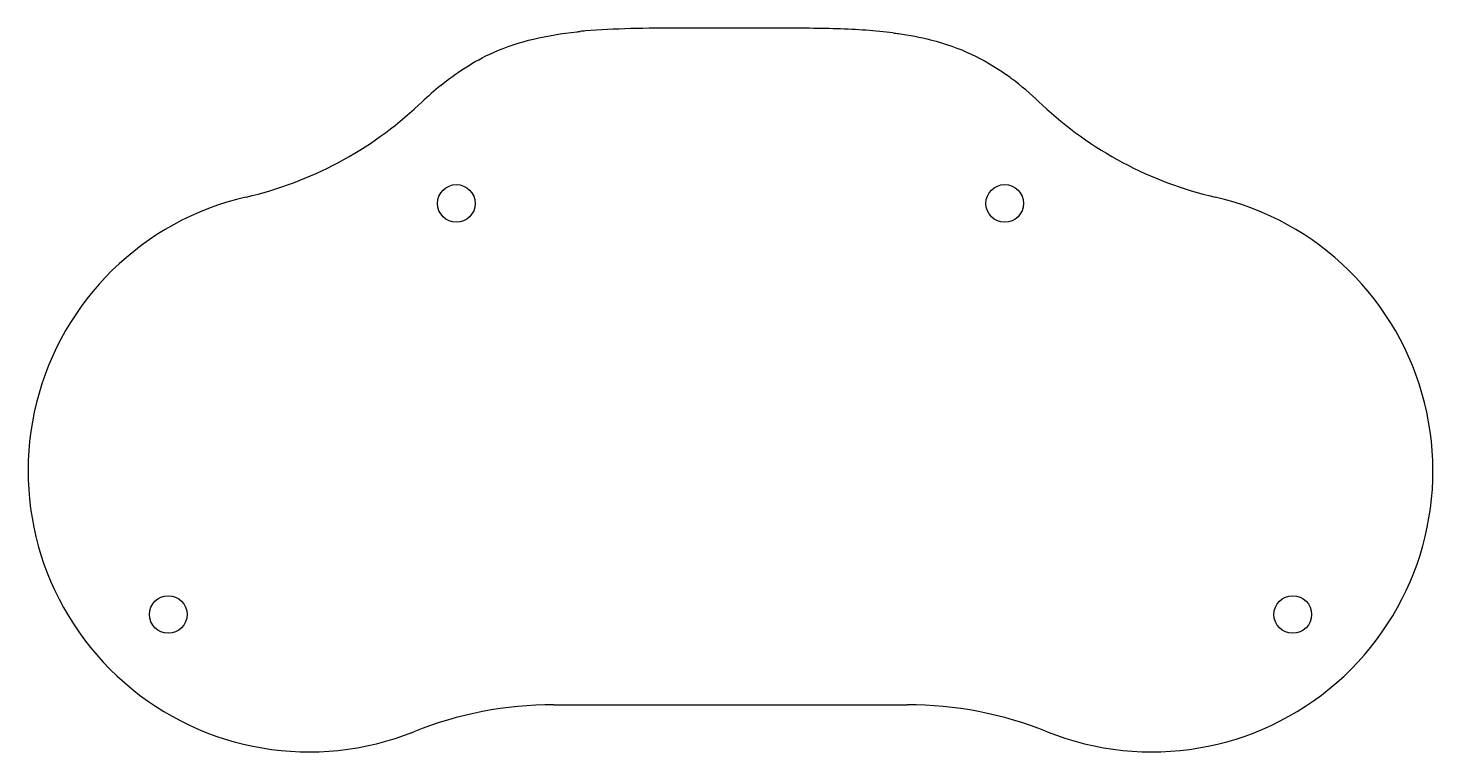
# Model space of a CAD drawing. Header units: millimetres. Extents: x -52 to 116, y -78 to 8.
import ezdxf

# ---------------------------------------------------------------- set-up
doc = ezdxf.new("R2010")
doc.units = ezdxf.units.MM
doc.layers.get('0').update_dxf_attribs({"linetype": 'CONTINUOUS'})

msp = doc.modelspace()

# ---------------------------------------------------------------- linework, layer by layer
for p, q in [((37.23, 8.34), (27.64, 8.34)), ((-4.83, -0.84), (-4.45, -0.5)), ((69.7, -0.84), (69.33, -0.5)), ((11.3, -72.56), (53.57, -72.56))]:
    msp.add_line(p, q)
for centre in [(-0.34, -12.62), (65.21, -12.62), (-34.77, -61.77), (99.64, -61.77)]:
    msp.add_circle(centre, 2.25)
for centre, radius, start, end in [((-17.93, -44.6), 33.6, 102.9899, 291.8316), ((82.8, -44.6), 33.6, -111.8316, 77.0049), ((11.3, -117.56), 45, 90, 111.8316), ((53.57, -117.56), 45, 68.1684, 90)]:
    msp.add_arc(centre, radius, start, end)
for points, knots in [([(-2.21, 1.48), (-2.21, 1.48), (-2.21, 1.48), (-2.21, 1.48), (-0.41, 2.95), (1.64, 4.34), (4.11, 5.44), (7.19, 6.8), (10.47, 7.52), (14.05, 7.89), (14.18, 7.91), (14.32, 7.92), (14.45, 7.94), (14.45, 7.94), (14.45, 7.94), (14.45, 7.94)], [3.075892, 3.075892, 3.075892, 3.075892, 3.075974, 3.075974, 3.075974, 3.712518, 3.712518, 3.712518, 4.50661, 4.50661, 4.50661, 4.536164, 4.536164, 4.536164, 4.53619, 4.53619, 4.53619, 4.53619]), ([(27.64, 8.34), (27.33, 8.34), (27.02, 8.34), (26.71, 8.34), (22.24, 8.33), (18.49, 8.29), (15.11, 8), (14.89, 7.98), (14.67, 7.96), (14.45, 7.94), (14.45, 7.94), (14.45, 7.94), (14.45, 7.94)], [-6.534271, -6.534271, -6.534271, -6.534271, -6.466597, -6.466597, -6.466597, -5.476402, -5.476402, -5.476402, -5.41195, -5.41195, -5.41195, -5.411915, -5.411915, -5.411915, -5.411915]), ([(51.86, 7.77), (51.86, 7.77), (51.86, 7.77), (51.86, 7.77), (49.77, 8.04), (47.56, 8.18), (45.14, 8.25), (43.94, 8.29), (42.68, 8.31), (41.37, 8.32), (40.46, 8.33), (39.52, 8.34), (38.55, 8.34), (38.11, 8.34), (37.68, 8.34), (37.23, 8.34)], [-1.73017, -1.73017, -1.73017, -1.73017, -1.73006, -1.73006, -1.73006, -0.865028, -0.865028, -0.865028, -0.432512, -0.432512, -0.432512, -0.133032, -0.133032, -0.133032, 0.000004, 0.000004, 0.000004, 0.000004]), ([(51.86, 7.77), (51.86, 7.77), (51.86, 7.77), (51.86, 7.77), (52.07, 7.75), (52.29, 7.72), (52.5, 7.69), (53.83, 7.5), (55.11, 7.26), (56.36, 6.94), (59.85, 6.06), (62.81, 4.63), (65.43, 2.75), (65.43, 2.75), (65.43, 2.75), (65.43, 2.75)], [1.73035, 1.73035, 1.73035, 1.73035, 1.73046, 1.73046, 1.73046, 1.818986, 1.818986, 1.818986, 2.376399, 2.376399, 2.376399, 3.938456, 3.938456, 3.938456, 3.938523, 3.938523, 3.938523, 3.938523]), ([(69.33, -0.5), (68.29, 0.48), (67.2, 1.43), (66, 2.33), (65.81, 2.47), (65.62, 2.61), (65.43, 2.75), (65.43, 2.75), (65.43, 2.75), (65.43, 2.75)], [-4.7705518, -4.7705518, -4.7705518, -4.7705518, -4.0534985, -4.0534985, -4.0534985, -3.9386917, -3.9386917, -3.9386917, -3.9386251, -3.9386251, -3.9386251, -3.9386251]), ([(-2.21, 1.48), (-2.21, 1.48), (-2.21, 1.48), (-2.21, 1.48), (-2.99, 0.85), (-3.73, 0.18), (-4.45, -0.5)], [-3.4771178, -3.4771178, -3.4771178, -3.4771178, -3.4770123, -3.4770123, -3.4770123, -3.1278639, -3.1278639, -3.1278639, -3.1278639]), ([(-25.48, -11.86), (-21.63, -10.97), (-17.91, -9.58), (-10.94, -5.86), (-7.71, -3.55), (-4.83, -0.84)], [0, 0, 0, 0, 1.185798, 1.185798, 2.371595, 2.371595, 2.371595, 2.371595]), ([(69.7, -0.84), (72.58, -3.55), (75.81, -5.86), (82.78, -9.58), (86.5, -10.97), (90.35, -11.86)], [0, 0, 0, 0, 1.185642, 1.185642, 2.371284, 2.371284, 2.371284, 2.371284])]:
    msp.add_open_spline(points, degree=3, knots=knots)

doc.saveas('drawing.dxf')
